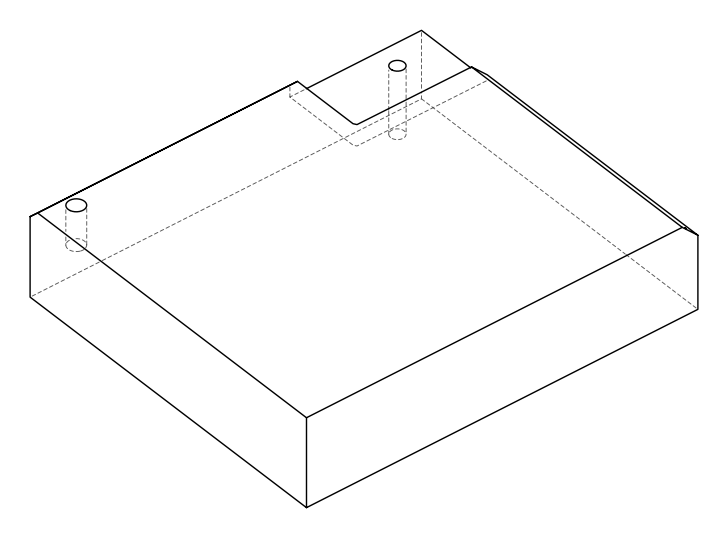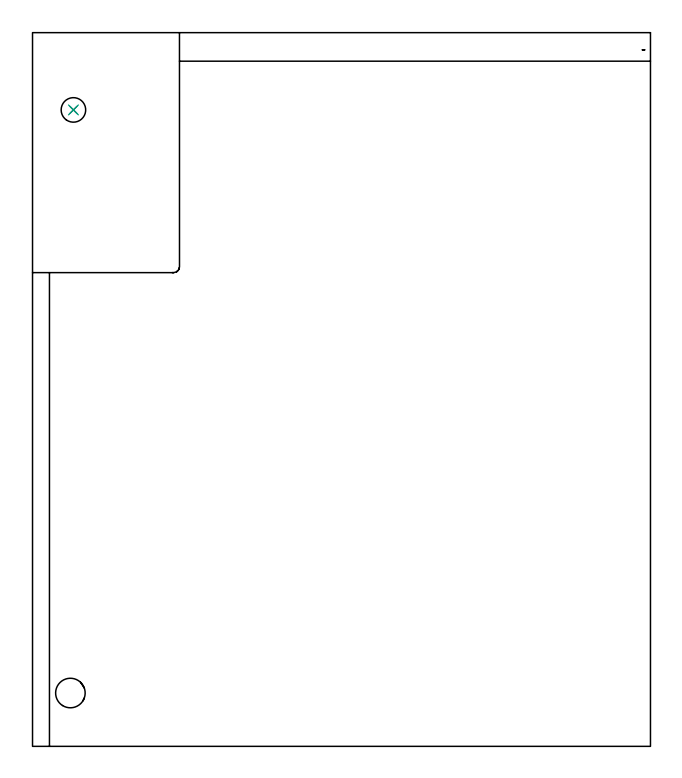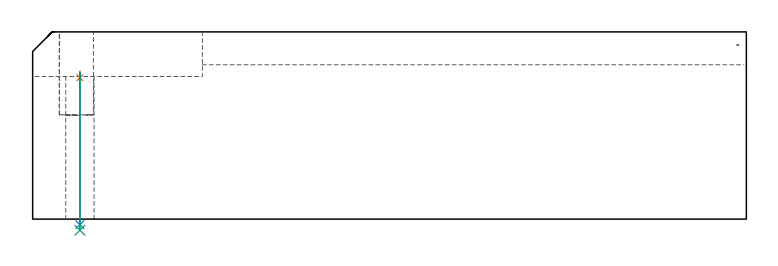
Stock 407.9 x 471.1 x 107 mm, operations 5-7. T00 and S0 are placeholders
(PLAN: 7 operations, 5 tool changes, 164.4 min)
(1 INDEXABLE_INSERT_DRILL_BLIND_HOLE_FROM_SOLID | STEP1POCKET | NXT0302_010 | 0.2 min | 14151 mm3)
(2 AREA_MILL | FG_CHAMFER_SURFACE | UGT0205_001 | 17.73 min | 56312 mm3)
(3 AREA_MILL_1 | FG_CHAMFER_SURFACE_1 | UGT0205_001 | 10.28 min | 20000 mm3)
(4 MILL_CORNER_NOTCH_RECTANGULAR | CORNER_NOTCH_RECTANGULAR | NXT0201_008 | Follow Part, ap 1.5, ae 75% | 135.44 min | 389952 mm3)
(5 SPOT_DRILL | STEP1HOLE | NXT0321_9005460120000 | 0.04 min | 37 mm3)
(6 DRILL_THROUGH_HOLE_INTO_CENTER | STEP1HOLE | NXT0301_065 | 0.35 min | 5601 mm3)
(7 DRILL_TO_ENLARGE_THROUGH_HOLE | STEP1HOLE | UGT0301_286 | 0.37 min | 11155 mm3)
(TOOL NXT0302_010 | Index. Insert Drill 19.5mm [880-D1950L25-05] | D19.5 PA176 FL98 Z2)
(TOOL UGT0205_001 | Chamfer Mill 20 x 3 x 45 deg. | D20 FL50 Z2)
(TOOL NXT0201_008 | ENDMILL 6mm [2P460-0600-NA 1630] | D6 FL26 Z6)
(TOOL NXT0321_9005460120000 | NC Spot Drill, 142deg, 12mm, Carbide, Uncoated | D12 PA142 FL30 Z2)
(TOOL NXT0301_065 | Carbide Drill 9.4mm [860.1-0940-075A1-MM 2214] | D9.4 PA140 FL98 Z2)
(TOOL UGT0301_286 | Twist Drill 16.2 mm | D16.2 PA118 FL125 Z2)
(OP 5 SPOT_DRILL)
G17 G21 G94 G90
T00 M6
G54
G17 G0 G90 X27. Y420.1 S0 M3
G43 Z117. H0
G94 G81 G98 Z80.803 F250. R84.5
G80
M5
M2
(OP 6 DRILL_THROUGH_HOLE_INTO_CENTER)
G17 G21 G94 G90
T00 M6
G54
G17 G0 G90 X27. Y420.1 S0 M3
G43 Z117. H1
G94 G73 G98 Z-3.211 F250. Q8.471 R83.5
G80
M5
M2
(OP 7 DRILL_TO_ENLARGE_THROUGH_HOLE)
G17 G21 G94 G90
T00 M6
G54
G17 G0 G90 X27. Y420.1 S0 M3
G43 Z117. H0
G94 G73 G98 Z-6.367 F250. Q14.644 R83.5
G80
M5
M2
